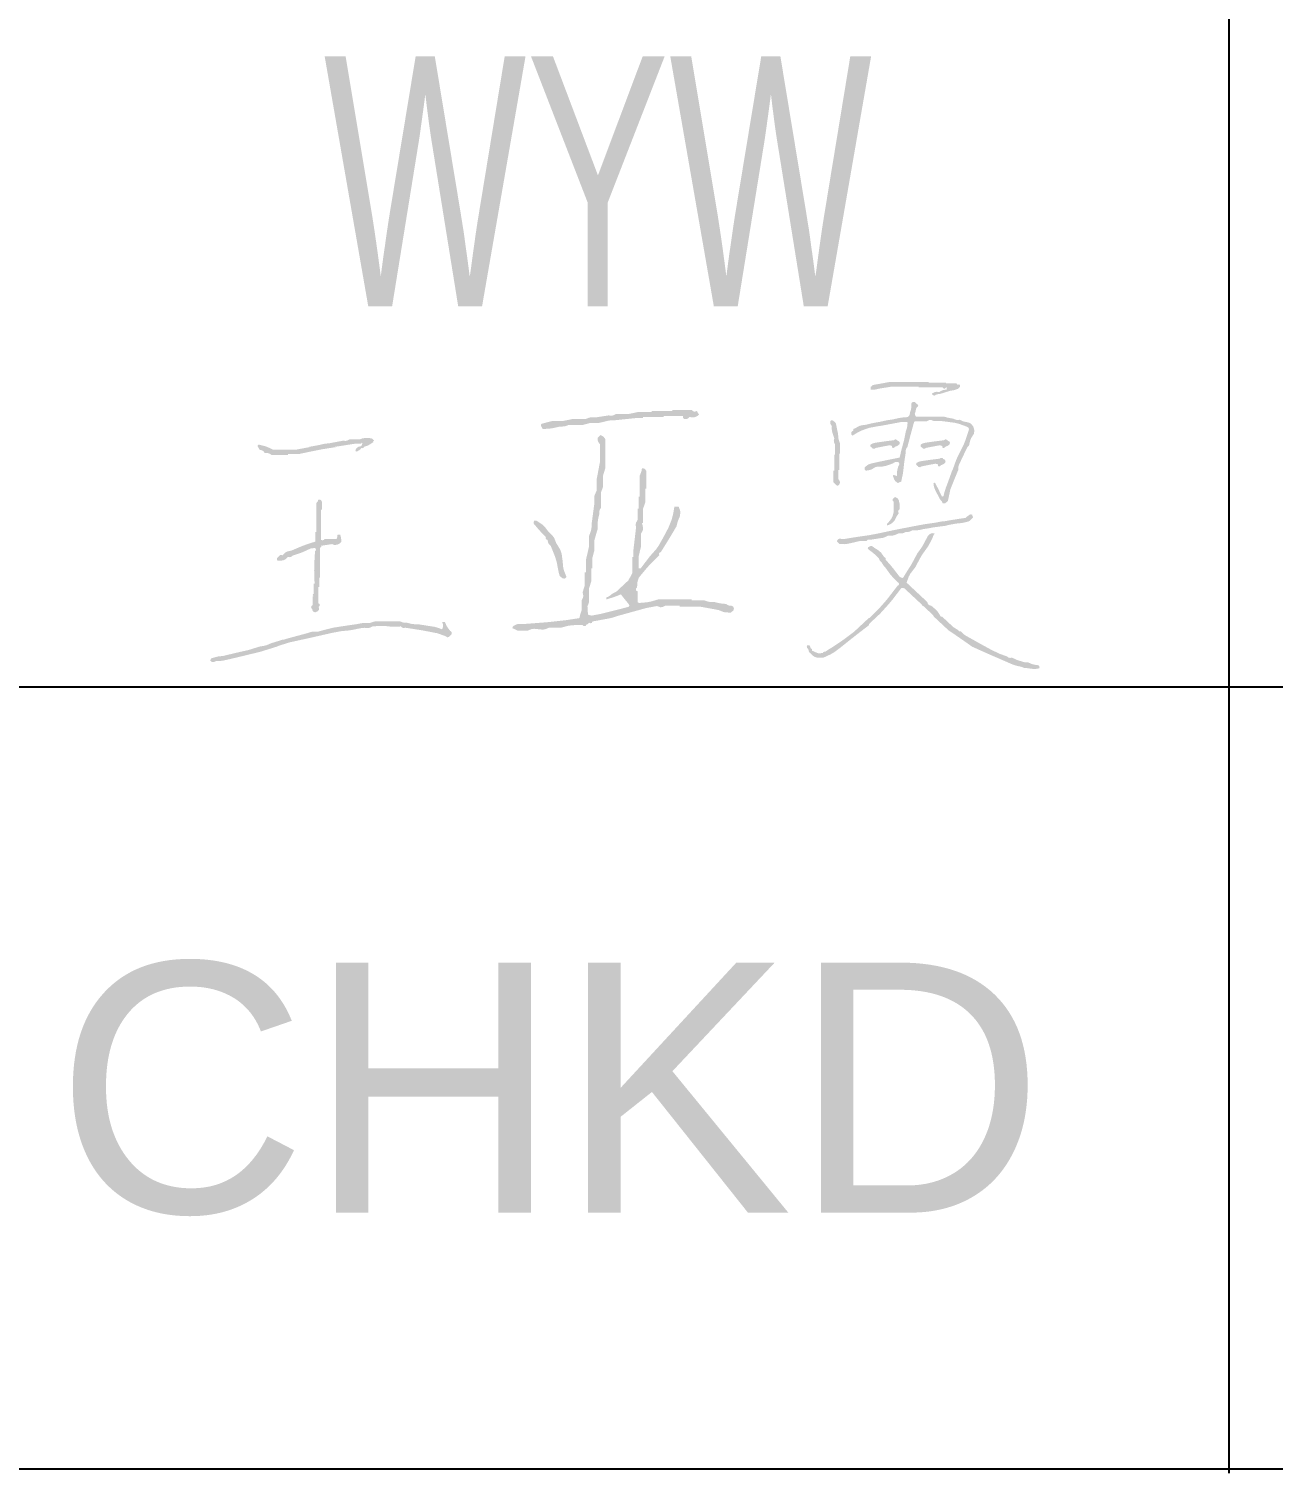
# Model space of a CAD drawing. Header units: millimetres. Extents: x -122 to 473, y -100 to 321.
# Drawn here: x 435.81 to 442.47, y 75.97 to 83.7 of the extents above; entities that cross this region are included whole.
import ezdxf

# ---------------------------------------------------------------- set-up
doc = ezdxf.new("R2010")
doc.units = ezdxf.units.MM
doc.styles.add('Arial', font='ARIAL.TTF', dxfattribs={"height": 0.2})
doc.styles.add('Arial Narrow', font='ARIALN.TTF', dxfattribs={"height": 0.2})

# ---------------------------------------------------------------- blocks, each defined once
blk = doc.blocks.new('Unknown-234528872-4356')
at = {"color": 7, "linetype": 'Continuous'}
for p, q in [((442.2349, 75.9736), (442.2349, 105.4105)), ((378.472, 80.1791), (457.6542, 80.1789)), ((378.472, 75.9972), (457.6296, 75.9972))]:
    blk.add_line(p, q, dxfattribs=at)
at = {"color": 7, "linetype": 'Continuous', "style": 'Arial'}
blk.add_text('CHKD', height=1.33711, dxfattribs=at).set_placement((435.9546, 77.3666))
blk = doc.blocks.new('Unknown-234528872-4358')
at = {"linetype": 'Continuous'}
for points in [[(440.7906, 81.7965), (440.7859, 81.7937), (440.7792, 81.7958), (440.7773, 81.8007), (440.7198, 81.8007), (440.7198, 81.8048), (440.627, 81.8048), (440.627, 81.8089), (440.4192, 81.8089), (440.383, 81.8021), (440.3649, 81.7988), (440.3286, 81.7924), (440.3175, 81.7821), (440.3175, 81.7676), (440.3372, 81.7679), (440.3472, 81.7692), (440.3662, 81.7738), (440.4325, 81.7842), (440.5739, 81.7842), (440.5739, 81.78), (440.7021, 81.78), (440.7057, 81.7743), (440.7149, 81.7732), (440.7198, 81.778), (440.7208, 81.7796), (440.7223, 81.7803), (440.7242, 81.78), (440.7242, 81.7676), (440.7075, 81.7662), (440.6988, 81.7634), (440.6845, 81.7552), (440.6701, 81.7564), (440.662, 81.755), (440.6491, 81.7491), (440.6464, 81.7484), (440.6451, 81.7449), (440.652, 81.7371), (440.6605, 81.7362), (440.6668, 81.7408), (440.6754, 81.7433), (440.6799, 81.7441), (440.6889, 81.7449), (440.7419, 81.7614), (440.7591, 81.7641), (440.7676, 81.7662), (440.7839, 81.7718), (440.795, 81.7821), (440.796, 81.788), (440.7948, 81.792)], [(439.3885, 81.6542), (439.3776, 81.65), (439.3679, 81.6518), (439.3596, 81.6596), (439.2557, 81.6596), (439.2557, 81.6542), (439.146, 81.6542), (439.146, 81.6488), (439.0767, 81.6488), (439.0247, 81.638), (438.9554, 81.638), (438.941, 81.6304), (438.9315, 81.6285), (438.915, 81.6299), (438.8457, 81.6191), (438.8247, 81.6203), (438.8132, 81.6185), (438.7938, 81.6111), (438.7245, 81.6111), (438.6725, 81.6003), (438.6148, 81.6003), (438.5836, 81.5922), (438.5628, 81.5868), (438.5566, 81.5844), (438.5535, 81.5796), (438.5541, 81.5733), (438.558, 81.567), (438.5598, 81.5638), (438.5628, 81.5571), (438.6001, 81.5594), (438.6189, 81.5621), (438.6552, 81.5706), (438.674, 81.5707), (438.6838, 81.5724), (438.7014, 81.5787), (438.7764, 81.5787), (438.8168, 81.5895), (438.8494, 81.5886), (438.8661, 81.5903), (438.8977, 81.5976), (438.9134, 81.6018), (438.9218, 81.6029), (438.9381, 81.603), (439.068, 81.6164), (439.0998, 81.6164), (439.0998, 81.6218), (439.2095, 81.6218), (439.2095, 81.6272), (439.3134, 81.6272), (439.3126, 81.6205), (439.3142, 81.616), (439.3192, 81.6111), (439.3316, 81.6104), (439.3395, 81.6134), (439.348, 81.6218), (439.3652, 81.6189), (439.3756, 81.6202), (439.3913, 81.6272), (439.4, 81.6353), (439.394, 81.642), (439.3915, 81.646)], [(440.1522, 81.4249), (440.7322, 81.4693), (440.727, 81.4663), (440.7164, 81.4621), (440.7124, 81.4574), (440.707, 81.456), (440.7009, 81.458), (440.7009, 81.4662), (440.6958, 81.4682), (440.6877, 81.4704), (440.6576, 81.4648), (440.6425, 81.4619), (440.6125, 81.4559), (440.6061, 81.4514), (440.5978, 81.4523), (440.5926, 81.458), (440.5864, 81.462), (440.5842, 81.4676), (440.586, 81.4745), (440.5976, 81.4803), (440.604, 81.4825), (440.6169, 81.4848), (440.654, 81.4901), (440.6726, 81.4925), (440.7098, 81.4972), (440.7162, 81.5017), (440.7245, 81.5008), (440.7297, 81.4951), (440.7378, 81.4912), (440.7415, 81.485), (440.7407, 81.4765), (440.7322, 81.4693), (440.8552, 81.5087), (440.8701, 81.5323), (440.8719, 81.548), (440.871, 81.5565), (440.8657, 81.5715), (440.856, 81.5839), (440.8481, 81.5893), (440.8326, 81.5942), (440.8169, 81.597), (440.8091, 81.5996), (440.795, 81.6066), (440.7806, 81.6055), (440.7725, 81.6069), (440.7596, 81.6128), (440.7399, 81.6158), (440.7301, 81.6179), (440.711, 81.6231), (440.5607, 81.6231), (440.5543, 81.6331), (440.5537, 81.6413), (440.5585, 81.652), (440.5593, 81.6614), (440.5607, 81.6662), (440.5651, 81.6747), (440.5706, 81.6775), (440.5717, 81.685), (440.554, 81.7016), (440.545, 81.7023), (440.5383, 81.6988), (440.5342, 81.6912), (440.5349, 81.6721), (440.5335, 81.6621), (440.5275, 81.6438), (440.5263, 81.6339), (440.5236, 81.6285), (440.5165, 81.6211), (440.4843, 81.6184), (440.4682, 81.6159), (440.4369, 81.6087), (440.4102, 81.6049), (440.3968, 81.6024), (440.3706, 81.5963), (440.3385, 81.5906), (440.3226, 81.5873), (440.291, 81.5798), (440.2688, 81.5772), (440.2574, 81.5736), (440.2328, 81.5605), (440.2247, 81.5571), (440.2257, 81.5516), (440.2233, 81.5472), (440.2181, 81.5447), (440.2131, 81.5368), (440.2138, 81.5288), (440.2203, 81.522), (440.2536, 81.5418), (440.2717, 81.5502), (440.3087, 81.5633), (440.3529, 81.5715), (440.3794, 81.5756), (440.4789, 81.5942), (440.512, 81.5942), (440.5148, 81.5919), (440.5155, 81.5892), (440.5143, 81.586), (440.5128, 81.5692), (440.511, 81.5607), (440.5054, 81.5447), (440.4966, 81.4993), (440.4789, 81.4332), (440.4766, 81.4216), (440.4753, 81.4158), (440.4723, 81.4043), (440.412, 81.3924), (440.382, 81.3862), (440.322, 81.3733), (440.3063, 81.3678), (440.2987, 81.3634), (440.2866, 81.3527), (440.2848, 81.3452), (440.2861, 81.3401), (440.291, 81.3341), (440.3136, 81.338), (440.3252, 81.3425), (440.3441, 81.3547), (440.382, 81.3568), (440.4014, 81.3607), (440.4369, 81.3733), (440.4458, 81.3796), (440.4522, 81.3816), (440.4634, 81.3816), (440.4699, 81.3747), (440.4706, 81.3667), (440.4656, 81.3589), (440.4599, 81.3379), (440.4586, 81.3268), (440.459, 81.3052), (440.4413, 81.3114), (440.4373, 81.3095), (440.4362, 81.3043), (440.4391, 81.3011), (440.4442, 81.2857), (440.4499, 81.2779), (440.4634, 81.268), (440.4703, 81.2716), (440.4739, 81.2733), (440.4811, 81.2763), (440.4893, 81.3156), (440.4924, 81.3355), (440.4966, 81.3754), (440.5054, 81.4332), (440.5055, 81.4452), (440.5075, 81.4518), (440.5143, 81.4621), (440.5281, 81.515), (440.5352, 81.5414), (440.5496, 81.5942), (440.554, 81.5983), (440.6181, 81.5983), (440.6303, 81.6051), (440.6405, 81.6057), (440.6535, 81.6004), (440.6819, 81.6007), (440.6962, 81.5999), (440.7242, 81.5963), (440.7686, 81.5904), (440.7909, 81.5849), (440.8326, 81.5694), (440.8405, 81.5645), (440.8435, 81.5575), (440.8414, 81.5488), (440.8244, 81.4962), (440.8137, 81.4703), (440.7883, 81.4208), (440.7751, 81.3919), (440.7574, 81.3424), (440.753, 81.3341), (440.7309, 81.2722), (440.7197, 81.2429), (440.7148, 81.228), (440.7066, 81.1978), (440.7021, 81.1962), (440.6975, 81.1979), (440.6955, 81.202), (440.6823, 81.2305), (440.6752, 81.2445), (440.6601, 81.2722), (440.6585, 81.2696), (440.6567, 81.2684), (440.6535, 81.268), (440.6556, 81.2511), (440.6578, 81.2426), (440.6646, 81.2267), (440.6911, 81.1772), (440.6971, 81.1718), (440.6995, 81.1681), (440.7021, 81.1607), (440.71, 81.1588), (440.7157, 81.16), (440.722, 81.1648), (440.7309, 81.1731), (440.7441, 81.235), (440.7607, 81.2764), (440.7691, 81.297), (440.7861, 81.3382), (440.7857, 81.3499), (440.7866, 81.356), (440.7906, 81.3671), (440.8081, 81.4043), (440.8169, 81.4229), (440.8348, 81.46), (440.8436, 81.4683), (440.8496, 81.4952), (440.8552, 81.5087), (440.7322, 81.4693), (440.4637, 81.4693), (440.4723, 81.4765), (440.473, 81.485), (440.4693, 81.4912), (440.4612, 81.4951), (440.456, 81.5008), (440.4477, 81.5017), (440.4413, 81.4972), (440.4041, 81.4925), (440.3856, 81.4901), (440.3485, 81.4848), (440.3356, 81.4825), (440.3291, 81.4803), (440.3175, 81.4745), (440.3157, 81.4676), (440.318, 81.462), (440.3242, 81.458), (440.3293, 81.4523), (440.3377, 81.4514), (440.3441, 81.4559), (440.3741, 81.4619), (440.3891, 81.4648), (440.4192, 81.4704), (440.4246, 81.4691), (440.4325, 81.4662), (440.4325, 81.458), (440.4385, 81.456), (440.4439, 81.4574), (440.4479, 81.4621), (440.4586, 81.4663), (440.4637, 81.4693), (440.7322, 81.4693), (440.1522, 81.4249), (440.154, 81.4249), (440.154, 81.4786), (440.1468, 81.4994), (440.1446, 81.5105), (440.1429, 81.5323), (440.1341, 81.5736), (440.1318, 81.5856), (440.1281, 81.5921), (440.1186, 81.6004), (440.1128, 81.6043), (440.1055, 81.6034), (440.1009, 81.5983), (440.1012, 81.5879), (440.1032, 81.5821), (440.1098, 81.5736), (440.1094, 81.557), (440.1103, 81.5485), (440.1142, 81.5323), (440.123, 81.5075), (440.1202, 81.4945), (440.1213, 81.4865), (440.1274, 81.4745), (440.1274, 81.4208), (440.123, 81.4208), (440.123, 81.3341), (440.1186, 81.3341), (440.1186, 81.2722), (440.1252, 81.2659), (440.1283, 81.2626), (440.1341, 81.2556), (440.1404, 81.2547), (440.1447, 81.2558), (440.1495, 81.2598), (440.1532, 81.2709), (440.152, 81.2789), (440.1451, 81.2887), (440.1451, 81.3382), (440.1495, 81.3382), (440.1495, 81.4249)], [(437.6389, 81.5085), (437.6333, 81.509), (437.6224, 81.5084), (437.6064, 81.5083), (437.5981, 81.5069), (437.5831, 81.5015), (437.5291, 81.5015), (437.5167, 81.4953), (437.5087, 81.4937), (437.4947, 81.4947), (437.421, 81.4809), (437.3992, 81.4788), (437.3883, 81.4769), (437.367, 81.4717), (437.3056, 81.4603), (437.3154, 81.4603), (437.2417, 81.4465), (437.1214, 81.4465), (437.0913, 81.4605), (437.0753, 81.4661), (437.0428, 81.474), (437.0387, 81.4699), (437.0379, 81.4653), (437.0404, 81.4603), (437.0437, 81.455), (437.0452, 81.4522), (437.0477, 81.4465), (437.0614, 81.4429), (437.0684, 81.4385), (437.0772, 81.4281), (437.0915, 81.4286), (437.0997, 81.4264), (437.1116, 81.419), (437.2, 81.419), (437.2, 81.4235), (437.2589, 81.4235), (437.308, 81.4338), (437.3326, 81.4388), (437.3817, 81.4488), (437.4554, 81.4603), (437.4407, 81.4603), (437.5586, 81.4786), (437.5929, 81.4786), (437.5925, 81.4812), (437.5951, 81.4836), (437.5979, 81.4832), (437.5965, 81.4722), (437.5897, 81.4651), (437.5782, 81.4625), (437.5689, 81.4568), (437.5647, 81.4518), (437.561, 81.4419), (437.5632, 81.4377), (437.5695, 81.4365), (437.5733, 81.4396), (437.5824, 81.4444), (437.5867, 81.4478), (437.5929, 81.4557), (437.5994, 81.4546), (437.6047, 81.4571), (437.6077, 81.4625), (437.6244, 81.4676), (437.6326, 81.4714), (437.647, 81.4809), (437.6496, 81.4838), (437.6531, 81.4846), (437.6568, 81.4832), (437.6549, 81.4878), (437.6569, 81.4926), (437.6617, 81.4947), (437.6494, 81.5061)], [(439.5703, 80.6134), (439.5594, 80.6134), (439.5531, 80.6154), (439.5443, 80.6215), (439.5187, 80.6241), (439.5058, 80.6262), (439.4808, 80.6323), (439.4598, 80.6323), (439.4488, 80.634), (439.4289, 80.6404), (439.3596, 80.6404), (439.3596, 80.6458), (439.1806, 80.6458), (439.1401, 80.6341), (439.1189, 80.6303), (439.0767, 80.6269), (439.0754, 80.629), (439.0735, 80.6299), (439.0709, 80.6296), (439.0709, 80.6889), (439.0628, 80.6932), (439.0613, 80.7044), (439.068, 80.7105), (439.0689, 80.7312), (439.0706, 80.7417), (439.0767, 80.7617), (439.1182, 80.812), (439.1403, 80.8363), (439.1864, 80.883), (439.185, 80.8902), (439.1881, 80.8959), (439.195, 80.8992), (439.2291, 80.9539), (439.2458, 80.9815), (439.2788, 81.0367), (439.2837, 81.0577), (439.2872, 81.0681), (439.2961, 81.088), (439.2994, 81.1094), (439.2981, 81.1215), (439.2903, 81.1419), (439.2672, 81.1419), (439.2628, 81.1136), (439.2599, 81.0996), (439.2528, 81.0718), (439.2457, 81.0546), (439.2422, 81.046), (439.2354, 81.0287), (439.2066, 80.9747), (439.1833, 80.9334), (439.1692, 80.9136), (439.1373, 80.8777), (439.1175, 80.8519), (439.1077, 80.839), (439.0882, 80.8129), (439.0767, 80.8129), (439.0767, 80.8777), (439.0882, 80.9262), (439.0882, 80.9963), (439.098, 81.0137), (439.1001, 81.0254), (439.0969, 81.0448), (439.0937, 81.0482), (439.0953, 81.0541), (439.0998, 81.0556), (439.0998, 81.1311), (439.1113, 81.1635), (439.1113, 81.239), (439.1171, 81.239), (439.1171, 81.3333), (439.1114, 81.342), (439.1048, 81.3459), (439.094, 81.3468), (439.0911, 81.3313), (439.0887, 81.3236), (439.0824, 81.3091), (439.0824, 81.1958), (439.0767, 81.1958), (439.0767, 81.1311), (439.0709, 81.1311), (439.0709, 81.0718), (439.0623, 81.0562), (439.0603, 81.0461), (439.0622, 81.0287), (439.0478, 80.9073), (439.0478, 80.8723), (439.042, 80.8723), (439.042, 80.786), (439.0366, 80.775), (439.0337, 80.7696), (439.0276, 80.759), (439.0244, 80.7552), (439.0232, 80.7529), (439.0218, 80.7482), (438.9554, 80.6862), (438.9404, 80.6794), (438.9333, 80.675), (438.9208, 80.6646), (438.9141, 80.661), (438.9106, 80.6594), (438.9035, 80.6566), (438.9035, 80.6458), (438.935, 80.6556), (438.9506, 80.661), (438.9814, 80.6727), (438.9985, 80.651), (439.0072, 80.6402), (439.0247, 80.6188), (439.027, 80.6134), (439.0246, 80.6078), (439.0189, 80.6053), (438.959, 80.5899), (438.929, 80.5823), (438.8688, 80.5676), (438.8255, 80.5595), (438.8172, 80.5608), (438.8131, 80.5619), (438.8053, 80.5649), (438.804, 80.5821), (438.8034, 80.5908), (438.8024, 80.608), (438.8111, 80.6323), (438.8111, 80.7051), (438.8226, 80.7428), (438.8226, 80.8129), (438.8284, 80.8129), (438.8284, 80.8669), (438.8399, 80.91), (438.8399, 80.9639), (438.8467, 80.9877), (438.8501, 80.9996), (438.8573, 81.0233), (438.857, 81.0558), (438.8588, 81.0723), (438.8659, 81.1041), (438.866, 81.1175), (438.8679, 81.1247), (438.8746, 81.1365), (438.8746, 81.2174), (438.8861, 81.2497), (438.8861, 81.3091), (438.8977, 81.3468), (438.8977, 81.5032), (438.89, 81.514), (438.8841, 81.5189), (438.8717, 81.5248), (438.8573, 81.5113), (438.8571, 81.4966), (438.8599, 81.4883), (438.8688, 81.4762), (438.8688, 81.3792), (438.862, 81.3425), (438.8585, 81.3241), (438.8515, 81.2875), (438.8515, 81.2282), (438.8399, 81.2012), (438.8399, 81.1635), (438.8255, 81.0556), (438.8238, 81.0271), (438.8208, 81.0126), (438.8111, 80.9855), (438.8111, 80.9316), (438.8045, 80.9013), (438.801, 80.8862), (438.7938, 80.8561), (438.7938, 80.7914), (438.788, 80.7914), (438.788, 80.7213), (438.7764, 80.6835), (438.7801, 80.6665), (438.7787, 80.6561), (438.7707, 80.6404), (438.7707, 80.5865), (438.7653, 80.5705), (438.763, 80.5624), (438.7591, 80.546), (438.6898, 80.5352), (438.6309, 80.5287), (438.5917, 80.5244), (438.4531, 80.5137), (438.4355, 80.5153), (438.4253, 80.5134), (438.4098, 80.5056), (438.4041, 80.5023), (438.4016, 80.4984), (438.4011, 80.4921), (438.43, 80.4786), (438.482, 80.4786), (438.5034, 80.4872), (438.5165, 80.489), (438.5629, 80.4844), (438.576, 80.4862), (438.5974, 80.4948), (438.661, 80.4948), (438.7014, 80.5056), (438.7313, 80.5084), (438.7464, 80.5089), (438.7764, 80.5083), (438.7822, 80.5029), (438.7927, 80.5043), (438.7966, 80.511), (438.8033, 80.5139), (438.8066, 80.5163), (438.8111, 80.5217), (438.8172, 80.518), (438.8259, 80.5207), (438.8284, 80.5271), (438.8327, 80.529), (438.8352, 80.5295), (438.8399, 80.5298), (438.8977, 80.5406), (438.9235, 80.5453), (438.9364, 80.5486), (438.9612, 80.5568), (439.0235, 80.5741), (439.0547, 80.5827), (439.1171, 80.5999), (439.1748, 80.6107), (439.192, 80.6042), (439.2048, 80.605), (439.221, 80.6134), (439.2961, 80.6134), (439.2961, 80.608), (439.4, 80.608), (439.4416, 80.6006), (439.4624, 80.5968), (439.5039, 80.5891), (439.5289, 80.5791), (439.5432, 80.5762), (439.5703, 80.5757), (439.5848, 80.5891), (439.5857, 80.6002), (439.5809, 80.6083)], [(440.7063, 81.3966), (440.7011, 81.4023), (440.6928, 81.4031), (440.6864, 81.3986), (440.6492, 81.394), (440.6306, 81.3915), (440.5935, 81.3862), (440.5806, 81.3839), (440.5742, 81.3817), (440.5626, 81.3759), (440.5607, 81.3691), (440.563, 81.3634), (440.5692, 81.3594), (440.5744, 81.3537), (440.5827, 81.3528), (440.5891, 81.3573), (440.6191, 81.3633), (440.6342, 81.3662), (440.6643, 81.3718), (440.6724, 81.3697), (440.6775, 81.3676), (440.6775, 81.3594), (440.6836, 81.3574), (440.689, 81.3588), (440.693, 81.3635), (440.7036, 81.3677), (440.7088, 81.3708), (440.7173, 81.378), (440.7181, 81.3864), (440.7144, 81.3927)], [(437.48, 80.9923), (437.4652, 80.9923), (437.4644, 80.983), (437.4634, 80.9783), (437.4603, 80.9694), (437.3965, 80.9694), (437.3913, 80.9635), (437.3843, 80.9619), (437.3768, 80.9648), (437.3768, 81.1253), (437.3817, 81.1253), (437.3817, 81.1689), (437.3769, 81.1763), (437.3713, 81.1796), (437.3621, 81.1804), (437.3604, 81.1723), (437.3581, 81.1681), (437.3523, 81.162), (437.3523, 81.0061), (437.3473, 81.0061), (437.3473, 80.9556), (437.2954, 80.9385), (437.2698, 80.9288), (437.2196, 80.9074), (437.1978, 80.9026), (437.1866, 80.8968), (437.1705, 80.8822), (437.1624, 80.8841), (437.1557, 80.8818), (437.1509, 80.8753), (437.141, 80.8661), (437.141, 80.8547), (437.1498, 80.853), (437.1558, 80.8524), (437.1753, 80.855), (437.186, 80.86), (437.2, 80.873), (437.2102, 80.8717), (437.2168, 80.8736), (437.2245, 80.8799), (437.2647, 80.8934), (437.2845, 80.9012), (437.3228, 80.9189), (437.3307, 80.9194), (437.3346, 80.9198), (437.3424, 80.9212), (437.3485, 80.9181), (437.3498, 80.9097), (437.3449, 80.9051), (437.3407, 80.8355), (437.3402, 80.8005), (437.3424, 80.7308), (437.3375, 80.7308), (437.3375, 80.6758), (437.3337, 80.6744), (437.3324, 80.6694), (437.3351, 80.6666), (437.3362, 80.6648), (437.3348, 80.6622), (437.3326, 80.662), (437.3326, 80.6161), (437.3251, 80.6101), (437.3241, 80.6004), (437.3302, 80.5932), (437.3321, 80.5843), (437.3378, 80.5789), (437.3473, 80.5771), (437.3561, 80.5812), (437.3603, 80.5841), (437.367, 80.5909), (437.3645, 80.6069), (437.3702, 80.6121), (437.369, 80.6216), (437.3621, 80.6253), (437.3621, 80.7125), (437.367, 80.7125), (437.367, 80.7629), (437.3719, 80.7629), (437.3719, 80.9235), (437.3763, 80.9239), (437.3791, 80.9291), (437.3768, 80.9327), (437.4358, 80.9418), (437.4466, 80.9375), (437.4537, 80.9369), (437.4652, 80.9395), (437.474, 80.9436), (437.4782, 80.9466), (437.4849, 80.9533), (437.4847, 80.969), (437.4837, 80.977)], [(440.4678, 81.1772), (440.4619, 81.1855), (440.4574, 81.1892), (440.4479, 81.1937), (440.4369, 81.1834), (440.4339, 81.1781), (440.4358, 81.172), (440.4413, 81.1689), (440.4413, 81.1173), (440.4348, 81.0907), (440.428, 81.0772), (440.4104, 81.0554), (440.4055, 81.0515), (440.404, 81.0467), (440.4059, 81.0409), (440.4238, 81.0486), (440.4324, 81.0543), (440.4457, 81.0678), (440.4533, 81.084), (440.4578, 81.092), (440.4678, 81.107), (440.4644, 81.1148), (440.4659, 81.1217), (440.4723, 81.1276), (440.4731, 81.1475), (440.4722, 81.1577)], [(440.8613, 81.0987), (440.8534, 81.1006), (440.8477, 81.0994), (440.8414, 81.0946), (440.8346, 81.0904), (440.8314, 81.0878), (440.8259, 81.0822), (440.7888, 81.0766), (440.7702, 81.0737), (440.7331, 81.0678), (440.7209, 81.0651), (440.7146, 81.0643), (440.7021, 81.0636), (440.6579, 81.0554), (440.6349, 81.0522), (440.6234, 81.0506), (440.6005, 81.0471), (440.5563, 81.0389), (440.4747, 81.0231), (440.4341, 81.0149), (440.3529, 80.9976), (440.3087, 80.9893), (440.2644, 80.983), (440.2423, 80.9797), (440.1982, 80.9728), (440.179, 80.9695), (440.1689, 80.9691), (440.1495, 80.9707), (440.1425, 80.9668), (440.1393, 80.9634), (440.1363, 80.9563), (440.1518, 80.9418), (440.1775, 80.9414), (440.1907, 80.9427), (440.2159, 80.948), (440.2601, 80.9584), (440.2954, 80.9584), (440.2998, 80.9641), (440.3058, 80.9662), (440.3131, 80.9646), (440.3662, 80.9728), (440.3847, 80.9756), (440.3941, 80.9786), (440.4104, 80.9873), (440.4263, 80.9862), (440.4348, 80.9871), (440.4502, 80.9914), (440.4678, 80.9997), (440.4822, 80.9985), (440.4903, 80.9999), (440.5032, 81.0058), (440.5197, 81.007), (440.5282, 81.0093), (440.543, 81.0162), (440.5661, 81.0158), (440.578, 81.017), (440.6005, 81.0224), (440.62, 81.0251), (440.6298, 81.0268), (440.6491, 81.0306), (440.711, 81.0389), (440.7182, 81.0396), (440.7219, 81.0405), (440.7287, 81.043), (440.7729, 81.0513), (440.8015, 81.0542), (440.8158, 81.0567), (440.8436, 81.0636), (440.8657, 81.0843), (440.8632, 81.0898), (440.8623, 81.0928)], [(438.6696, 80.8507), (438.6641, 80.8913), (438.6567, 80.9122), (438.635, 80.9478), (438.6245, 80.9741), (438.6157, 80.987), (438.5946, 81.0071), (438.5737, 81.0344), (438.5603, 81.047), (438.531, 81.0664), (438.5166, 81.0664), (438.514, 81.0568), (438.5157, 81.0498), (438.5224, 81.0421), (438.5443, 81.0164), (438.5559, 81.0039), (438.5801, 80.9801), (438.5788, 80.973), (438.5819, 80.9672), (438.5888, 80.9639), (438.5918, 80.9497), (438.5957, 80.9423), (438.6061, 80.9316), (438.629, 80.8751), (438.6378, 80.8455), (438.6494, 80.786), (438.6534, 80.7734), (438.6583, 80.7669), (438.6696, 80.759), (438.6782, 80.7571), (438.6854, 80.76), (438.6898, 80.7671), (438.6769, 80.7992), (438.6727, 80.8165)], [(441.215, 80.2936), (441.1912, 80.2973), (441.1793, 80.3007), (441.1575, 80.3101), (441.145, 80.3097), (441.1384, 80.3106), (441.1265, 80.3142), (441.1046, 80.3207), (441.0938, 80.3249), (441.0735, 80.3349), (441.0627, 80.333), (441.0555, 80.3347), (441.047, 80.3411), (441.0258, 80.3486), (441.0116, 80.3535), (440.9674, 80.3741), (440.9194, 80.4001), (440.8955, 80.4134), (440.848, 80.4402), (440.8267, 80.4517), (440.8167, 80.4589), (440.7994, 80.4753), (440.7936, 80.4743), (440.7888, 80.4765), (440.7861, 80.4815), (440.7703, 80.4914), (440.7596, 80.498), (440.7021, 80.5517), (440.6994, 80.5539), (440.6968, 80.5545), (440.6933, 80.5537), (440.6769, 80.5794), (440.6663, 80.5915), (440.6425, 80.6115), (440.6306, 80.6153), (440.6244, 80.6211), (440.6204, 80.6322), (440.5098, 80.7354), (440.5208, 80.767), (440.5291, 80.7826), (440.5496, 80.8097), (440.554, 80.8138), (440.5894, 80.8799), (440.6034, 80.8998), (440.6105, 80.9097), (440.6248, 80.9295), (440.6469, 80.9707), (440.6509, 80.9828), (440.6536, 80.9887), (440.6601, 80.9997), (440.6494, 81.0004), (440.6435, 80.9995), (440.6336, 80.9955), (440.6248, 80.9873), (440.5938, 80.9295), (440.5834, 80.9145), (440.5781, 80.9071), (440.5673, 80.8923), (440.5364, 80.8345), (440.5176, 80.8049), (440.5083, 80.79), (440.4899, 80.7602), (440.4774, 80.7641), (440.471, 80.7686), (440.4634, 80.7788), (440.438, 80.8117), (440.4247, 80.8279), (440.3971, 80.8593), (440.3981, 80.8647), (440.3958, 80.8691), (440.3905, 80.8717), (440.3731, 80.8959), (440.3612, 80.9071), (440.3352, 80.9233), (440.3274, 80.9302), (440.3185, 80.9316), (440.3087, 80.9274), (440.3032, 80.9246), (440.3021, 80.9171), (440.3065, 80.9129), (440.3297, 80.8952), (440.3409, 80.8856), (440.3617, 80.8655), (440.3655, 80.8553), (440.3689, 80.8502), (440.3772, 80.8428), (440.383, 80.8321), (440.3866, 80.827), (440.3949, 80.818), (440.4208, 80.7819), (440.4356, 80.7647), (440.4678, 80.7333), (440.4694, 80.7272), (440.467, 80.7221), (440.4612, 80.7189), (440.4055, 80.6464), (440.3752, 80.6115), (440.3109, 80.5455), (440.3082, 80.5462), (440.306, 80.5455), (440.3043, 80.5434), (440.2291, 80.4732), (440.1825, 80.438), (440.1586, 80.421), (440.1098, 80.3886), (440.0952, 80.3801), (440.0881, 80.3755), (440.0744, 80.3659), (440.0685, 80.3657), (440.0648, 80.364), (440.0611, 80.3597), (440.0453, 80.3575), (440.0363, 80.3584), (440.0213, 80.3638), (440.0144, 80.3674), (440.0109, 80.369), (440.0037, 80.3721), (440.0047, 80.3775), (440.0023, 80.3819), (439.997, 80.3844), (439.9947, 80.3911), (439.9934, 80.3945), (439.9904, 80.401), (439.9771, 80.401), (439.9759, 80.3924), (439.9777, 80.3868), (439.9838, 80.3803), (439.9865, 80.3684), (439.9901, 80.3622), (439.9992, 80.3535), (440.0097, 80.3438), (440.0164, 80.3397), (440.0302, 80.3349), (440.0655, 80.3349), (440.104, 80.3527), (440.1226, 80.3636), (440.1562, 80.3886), (440.2167, 80.437), (440.2472, 80.461), (440.3087, 80.5083), (440.3079, 80.5116), (440.3085, 80.514), (440.3109, 80.5166), (440.3684, 80.5702), (440.416, 80.6229), (440.4386, 80.6502), (440.4811, 80.7065), (440.4881, 80.7077), (440.4923, 80.7072), (440.4988, 80.7044), (440.5894, 80.6198), (440.5918, 80.6172), (440.5925, 80.6148), (440.5916, 80.6115), (440.5952, 80.6123), (440.5977, 80.6117), (440.6005, 80.6095), (440.6513, 80.562), (440.6557, 80.5537), (440.7331, 80.4815), (440.7846, 80.4463), (440.8103, 80.4285), (440.8613, 80.3927), (440.9362, 80.3592), (440.9738, 80.3427), (441.0492, 80.3101), (441.078, 80.2974), (441.0933, 80.2923), (441.1243, 80.2853), (441.1334, 80.2813), (441.1386, 80.2799), (441.1486, 80.2792), (441.1951, 80.273), (441.2047, 80.2749), (441.2096, 80.2757), (441.2194, 80.2771), (441.2208, 80.2838), (441.2196, 80.2883)], [(438.067, 80.4785), (438.0541, 80.4957), (438.0486, 80.505), (438.0399, 80.5244), (438.0252, 80.5244), (438.0298, 80.5122), (438.0304, 80.5049), (438.0277, 80.4922), (438.0256, 80.488), (438.019, 80.4867), (438.0154, 80.4899), (437.9859, 80.4991), (437.8975, 80.5129), (437.8717, 80.5137), (437.8585, 80.5156), (437.8336, 80.5221), (437.8196, 80.5221), (437.8121, 80.5236), (437.7993, 80.5289), (437.6666, 80.5289), (437.6372, 80.5198), (437.6075, 80.52), (437.5925, 80.5186), (437.5635, 80.5129), (437.5143, 80.5059), (437.4897, 80.5022), (437.4407, 80.4945), (437.4092, 80.4865), (437.3934, 80.4824), (437.3621, 80.4739), (437.3372, 80.4741), (437.3243, 80.4722), (437.3007, 80.4647), (437.2565, 80.4528), (437.2344, 80.4469), (437.1902, 80.4349), (437.1827, 80.432), (437.1786, 80.431), (437.1705, 80.4303), (437.1116, 80.412), (437.0872, 80.4018), (437.074, 80.398), (437.0477, 80.3936), (436.9888, 80.3753), (436.9336, 80.3629), (436.9061, 80.3564), (436.8512, 80.3431), (436.8313, 80.3417), (436.8212, 80.3398), (436.8021, 80.334), (436.7926, 80.3322), (436.7868, 80.3268), (436.7849, 80.3179), (436.7931, 80.3112), (436.8026, 80.3104), (436.8119, 80.3156), (436.8397, 80.317), (436.8537, 80.3189), (436.8807, 80.3248), (436.9495, 80.3411), (436.9839, 80.3494), (437.0526, 80.3661), (437.141, 80.3936), (437.1509, 80.3982), (437.2098, 80.4165), (437.3003, 80.4363), (437.3455, 80.4464), (437.4358, 80.467), (437.4849, 80.4762), (437.5225, 80.4796), (437.5413, 80.4824), (437.5782, 80.4899), (437.5995, 80.4936), (437.6107, 80.4941), (437.6322, 80.4922), (437.6519, 80.5014), (437.6793, 80.5035), (437.6931, 80.504), (437.7207, 80.5037), (437.7538, 80.5), (437.7708, 80.4995), (437.8042, 80.5014), (437.8117, 80.4949), (437.8186, 80.493), (437.8287, 80.4945), (437.9171, 80.4808), (438.0006, 80.4647), (438.0271, 80.455), (438.0449, 80.4487), (438.0519, 80.4436), (438.0612, 80.4446), (438.067, 80.451), (438.0743, 80.4578), (438.0769, 80.4662), (438.0744, 80.4732)]]:
    blk.add_hatch(color=3, dxfattribs=at).paths.add_polyline_path(points)
at = {"color": 6, "style": 'Arial Narrow', "width": 0.75}
blk.add_text('WYW', height=1.3362, dxfattribs=at).set_placement((437.3917, 82.2137))

msp = doc.modelspace()

# ---------------------------------------------------------------- block references
for name in ['Unknown-234528872-4356', 'Unknown-234528872-4358']:
    msp.add_blockref(name, (0, 0))

doc.saveas('drawing.dxf')
